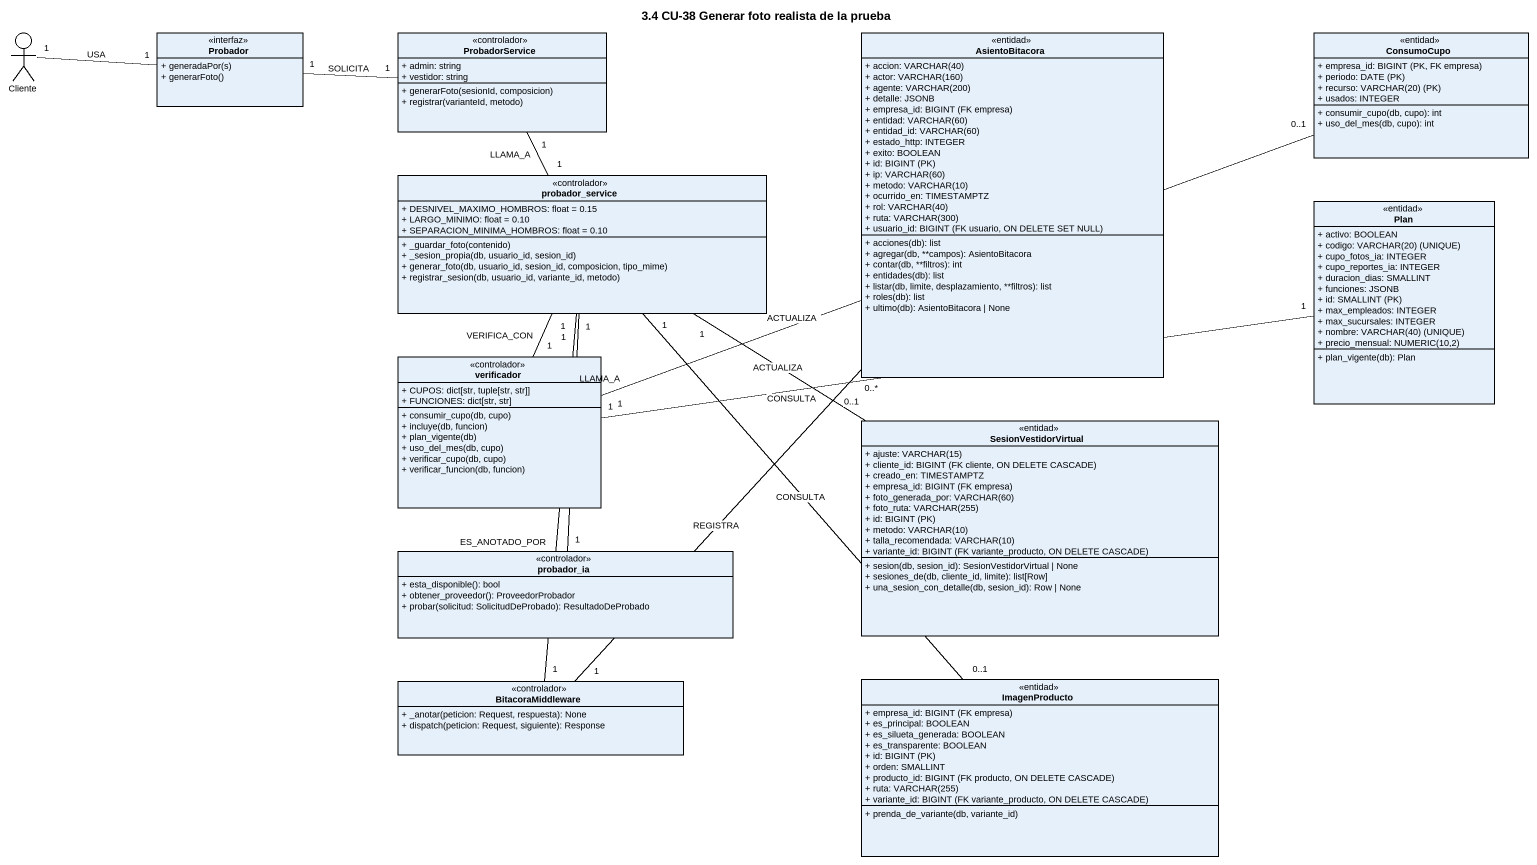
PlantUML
@startuml
title 3.4 CU-38 Generar foto realista de la prueba
allowmixing
hide circle
hide empty members
skinparam classAttributeIconSize 0
actor Cliente
class Probador <<interfaz>> {
  + generadaPor(s)
  + generarFoto()
}
class ProbadorService <<controlador>> {
  + admin: string
  + vestidor: string
  + generarFoto(sesionId, composicion)
  + registrar(varianteId, metodo)
}
class AsientoBitacora <<entidad>> {
  {field} + accion: VARCHAR(40)
  {field} + actor: VARCHAR(160)
  {field} + agente: VARCHAR(200)
  + detalle: JSONB
  {field} + empresa_id: BIGINT (FK empresa)
  {field} + entidad: VARCHAR(60)
  {field} + entidad_id: VARCHAR(60)
  + estado_http: INTEGER
  + exito: BOOLEAN
  {field} + id: BIGINT (PK)
  {field} + ip: VARCHAR(60)
  {field} + metodo: VARCHAR(10)
  + ocurrido_en: TIMESTAMPTZ
  {field} + rol: VARCHAR(40)
  {field} + ruta: VARCHAR(300)
  {field} + usuario_id: BIGINT (FK usuario, ON DELETE SET NULL)
  + acciones(db): list
  + agregar(db, **campos): AsientoBitacora
  + contar(db, **filtros): int
  + entidades(db): list
  + listar(db, limite, desplazamiento, **filtros): list
  + roles(db): list
  + ultimo(db): AsientoBitacora | None
}
class ConsumoCupo <<entidad>> {
  {field} + empresa_id: BIGINT (PK, FK empresa)
  {field} + periodo: DATE (PK)
  {field} + recurso: VARCHAR(20) (PK)
  + usados: INTEGER
  + consumir_cupo(db, cupo): int
  + uso_del_mes(db, cupo): int
}
class probador_service <<controlador>> {
  + DESNIVEL_MAXIMO_HOMBROS: float = 0.15
  + LARGO_MINIMO: float = 0.10
  + SEPARACION_MINIMA_HOMBROS: float = 0.10
  + _guardar_foto(contenido)
  + _sesion_propia(db, usuario_id, sesion_id)
  + generar_foto(db, usuario_id, sesion_id, composicion, tipo_mime)
  + registrar_sesion(db, usuario_id, variante_id, metodo)
}
class Plan <<entidad>> {
  + activo: BOOLEAN
  {field} + codigo: VARCHAR(20) (UNIQUE)
  + cupo_fotos_ia: INTEGER
  + cupo_reportes_ia: INTEGER
  + duracion_dias: SMALLINT
  + funciones: JSONB
  {field} + id: SMALLINT (PK)
  + max_empleados: INTEGER
  + max_sucursales: INTEGER
  {field} + nombre: VARCHAR(40) (UNIQUE)
  {field} + precio_mensual: NUMERIC(10,2)
  + plan_vigente(db): Plan
}
class verificador <<controlador>> {
  + CUPOS: dict[str, tuple[str, str]]
  + FUNCIONES: dict[str, str]
  + consumir_cupo(db, cupo)
  + incluye(db, funcion)
  + plan_vigente(db)
  + uso_del_mes(db, cupo)
  + verificar_cupo(db, cupo)
  + verificar_funcion(db, funcion)
}
class SesionVestidorVirtual <<entidad>> {
  {field} + ajuste: VARCHAR(15)
  {field} + cliente_id: BIGINT (FK cliente, ON DELETE CASCADE)
  + creado_en: TIMESTAMPTZ
  {field} + empresa_id: BIGINT (FK empresa)
  {field} + foto_generada_por: VARCHAR(60)
  {field} + foto_ruta: VARCHAR(255)
  {field} + id: BIGINT (PK)
  {field} + metodo: VARCHAR(10)
  {field} + talla_recomendada: VARCHAR(10)
  {field} + variante_id: BIGINT (FK variante_producto, ON DELETE CASCADE)
  + sesion(db, sesion_id): SesionVestidorVirtual | None
  + sesiones_de(db, cliente_id, limite): list[Row]
  + una_sesion_con_detalle(db, sesion_id): Row | None
}
class probador_ia <<controlador>> {
  + esta_disponible(): bool
  + obtener_proveedor(): ProveedorProbador
  + probar(solicitud: SolicitudDeProbado): ResultadoDeProbado
}
class BitacoraMiddleware <<controlador>> {
  + _anotar(peticion: Request, respuesta): None
  + dispatch(peticion: Request, siguiente): Response
}
class ImagenProducto <<entidad>> {
  {field} + empresa_id: BIGINT (FK empresa)
  + es_principal: BOOLEAN
  + es_silueta_generada: BOOLEAN
  + es_transparente: BOOLEAN
  {field} + id: BIGINT (PK)
  + orden: SMALLINT
  {field} + producto_id: BIGINT (FK producto, ON DELETE CASCADE)
  {field} + ruta: VARCHAR(255)
  {field} + variante_id: BIGINT (FK variante_producto, ON DELETE CASCADE)
  + prenda_de_variante(db, variante_id)
}
Cliente "1" -right- "1" Probador : USA
Probador "1" -right- "1" ProbadorService : SOLICITA
ProbadorService "1" -- "1" probador_service : LLAMA_A
probador_service "1" -- "1" verificador : VERIFICA_CON
probador_service "1" -- "0..1" SesionVestidorVirtual : ACTUALIZA
probador_service "1" -- "1" probador_ia : LLAMA_A
probador_service "1" -- "1" BitacoraMiddleware : ES_ANOTADO_POR
probador_service "1" -- "0..1" ImagenProducto : CONSULTA
verificador "1" -right- "0..1" ConsumoCupo : ACTUALIZA
verificador "1" -right- "1" Plan : CONSULTA
BitacoraMiddleware "1" -up- "0..*" AsientoBitacora : REGISTRA
@enduml
